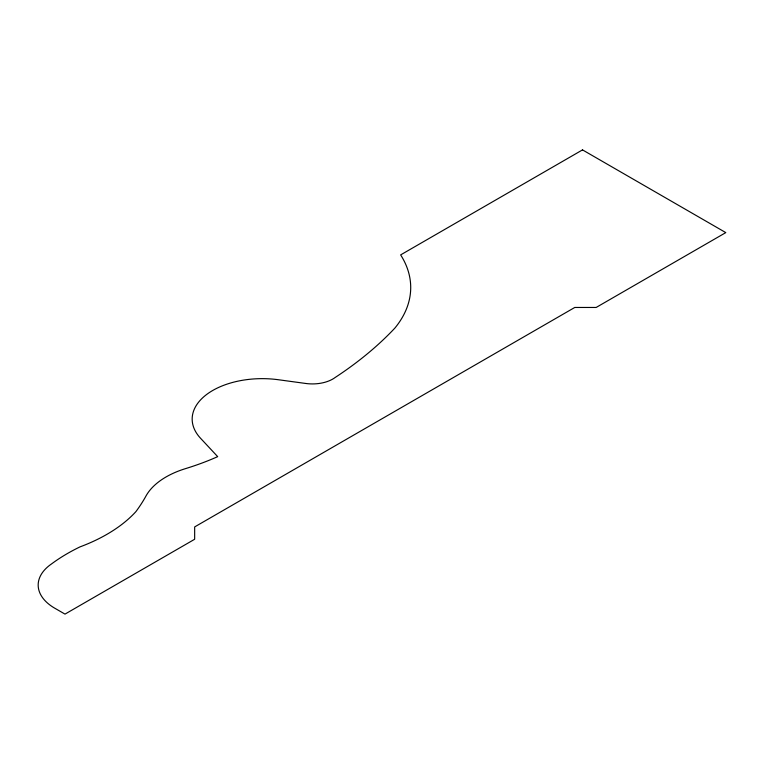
<?xml version="1.0" encoding="UTF-8"?>
<svg xmlns="http://www.w3.org/2000/svg" width="764" height="764" viewBox="0 0 764 764"><rect width="100%" height="100%" fill="white"/><g stroke="black" fill="none" stroke-linecap="round" stroke-linejoin="round"><path stroke-width="1.15" d="M582.512 149.887L400.642 254.889A163.782 94.555 0 0 1 394.892 328.071A465.782 268.918 0 0 1 335.195 377.464A28.736 16.588 0 0 1 305.829 383.48L278.316 379.727A70.049 40.444 0 0 0 206.662 394.463A70.049 40.444 0 0 0 200.521 438.24L217.692 456.643A225.39 130.128 0 0 1 185.604 468.599A81.949 47.311 0 0 0 146.268 495.492A299.784 173.075 0 0 1 135.906 511.622A163.19 94.22 0 0 1 80.01 546.881A192.089 110.904 0 0 0 51.541 563.918A56.794 32.795 0 0 0 54.101 607.819L64.997 614.113L194.658 539.26L194.658 526.921L574.767 307.462L596.149 307.462L725.8 232.609L582.512 149.887"/></g></svg>
